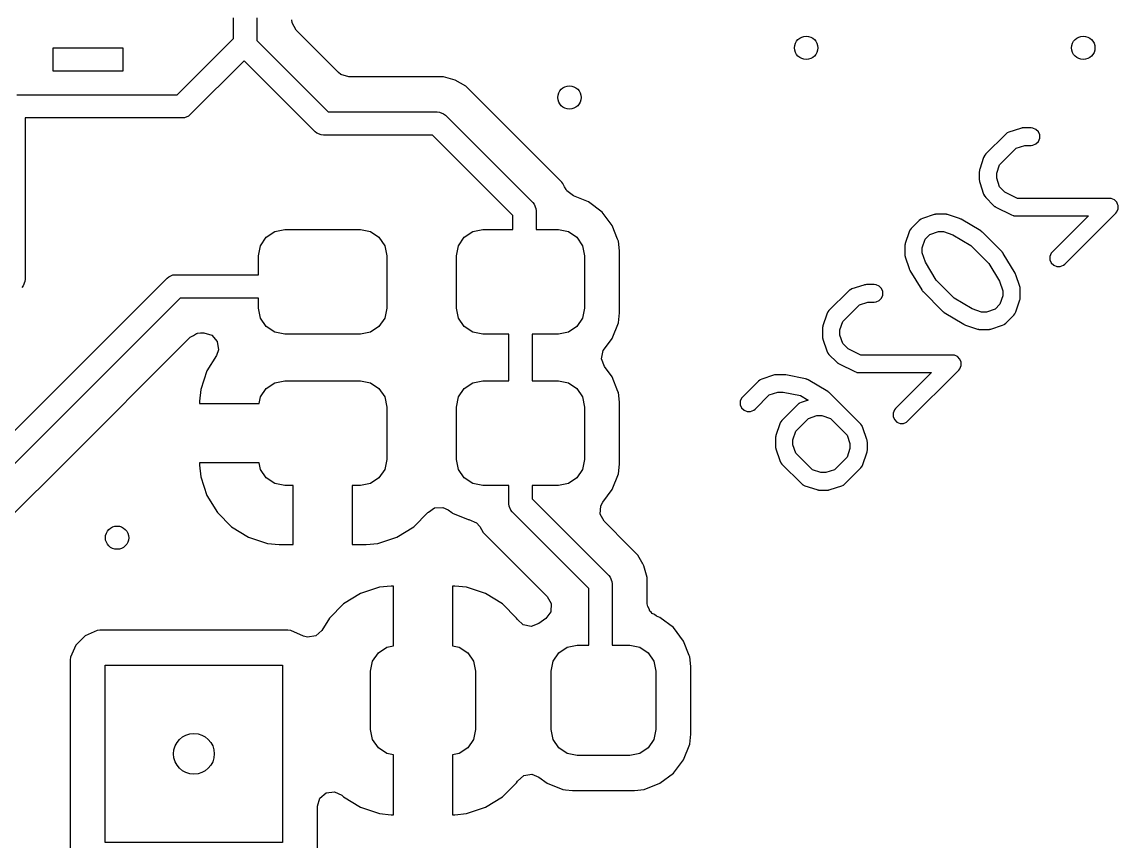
# Model space of a CAD drawing. Extents: x 0.22 to 1.78, y 0.22 to 1.38.
# Drawn here: x 1.1548 to 1.5255, y 0.368 to 0.6466 of the extents above; entities that cross this region are included whole.
import ezdxf

# ---------------------------------------------------------------- set-up
doc = ezdxf.new("R2010")
doc.units = 0
doc.header["$MEASUREMENT"] = 0
doc.layers.add('BLACK', color=7, linetype='CONTINUOUS')

msp = doc.modelspace()

# ---------------------------------------------------------------- linework, layer by layer
at = {"layer": 'BLACK', "linetype": 'CONTINUOUS'}
for p, q in [((1.22638, 0.64095), (1.22638, 0.648)), ((1.23425, 0.648), (1.23425, 0.64032)), ((1.2462, 0.64622), (1.24608, 0.64727)), ((1.24754, 0.64376), (1.2462, 0.64622)), ((1.26187, 0.62943), (1.24754, 0.64376)), ((1.16535, 0.62992), (1.16535, 0.6378)), ((1.16535, 0.6378), (1.18898, 0.6378)), ((1.18898, 0.6378), (1.18898, 0.62992)), ((1.20737, 0.62194), (1.22638, 0.64095)), ((1.23425, 0.64032), (1.25843, 0.61614)), ((1.23, 0.63343), (1.21178, 0.61522)), ((1.25401, 0.60942), (1.23, 0.63343)), ((1.18898, 0.62992), (1.16535, 0.62992)), ((1.2627, 0.62876), (1.26187, 0.62943)), ((1.26538, 0.62797), (1.2627, 0.62876)), ((1.29735, 0.62797), (1.26538, 0.62797)), ((1.30136, 0.6269), (1.29735, 0.62797)), ((1.29735, 0.62797), (1.29735, 0.62797)), ((1.30496, 0.62482), (1.30136, 0.6269)), ((1.30136, 0.6269), (1.30136, 0.6269)), ((1.30136, 0.6269), (1.30136, 0.6269)), ((1.33742, 0.59236), (1.30496, 0.62482)), ((1.30496, 0.62482), (1.30496, 0.62482)), ((1.1531, 0.62194), (1.20737, 0.62194)), ((1.25843, 0.61614), (1.29528, 0.61614)), ((1.29528, 0.61614), (1.29604, 0.61607)), ((1.29604, 0.61607), (1.29746, 0.61548)), ((1.29746, 0.61548), (1.29806, 0.61499)), ((1.209, 0.61406), (1.15594, 0.61406)), ((1.15594, 0.61406), (1.15594, 0.55948)), ((1.20977, 0.61414), (1.209, 0.61406)), ((1.21119, 0.61473), (1.20977, 0.61414)), ((1.21178, 0.61522), (1.21119, 0.61473)), ((1.29806, 0.61499), (1.32759, 0.58546)), ((1.25461, 0.60893), (1.25401, 0.60942)), ((1.25603, 0.60834), (1.25461, 0.60893)), ((1.2568, 0.60827), (1.25603, 0.60834)), ((1.29364, 0.60827), (1.2568, 0.60827)), ((1.32087, 0.58105), (1.29364, 0.60827)), ((1.48742, 0.60852), (1.48079, 0.6019)), ((1.48787, 0.60889), (1.48742, 0.60852)), ((1.48797, 0.60893), (1.48787, 0.60889)), ((1.48805, 0.609), (1.48797, 0.60893)), ((1.48858, 0.60924), (1.48805, 0.609)), ((1.49255, 0.61056), (1.48858, 0.60924)), ((1.49284, 0.61063), (1.49255, 0.61056)), ((1.49291, 0.61066), (1.49284, 0.61063)), ((1.49302, 0.61067), (1.49291, 0.61066)), ((1.49312, 0.61069), (1.49302, 0.61067)), ((1.4932, 0.61069), (1.49312, 0.61069)), ((1.49349, 0.61071), (1.4932, 0.61069)), ((1.49614, 0.61071), (1.49349, 0.61071)), ((1.49671, 0.61066), (1.49614, 0.61071)), ((1.49778, 0.61022), (1.49671, 0.61066)), ((1.49859, 0.6094), (1.49778, 0.61022)), ((1.49903, 0.60834), (1.49859, 0.6094)), ((1.49903, 0.60719), (1.49903, 0.60834)), ((1.49111, 0.60386), (1.49397, 0.60481)), ((1.49397, 0.60481), (1.49614, 0.60481)), ((1.49614, 0.60481), (1.49671, 0.60487)), ((1.49671, 0.60487), (1.49778, 0.60531)), ((1.49778, 0.60531), (1.49859, 0.60612)), ((1.49859, 0.60612), (1.49903, 0.60719)), ((1.48008, 0.60074), (1.47876, 0.59676)), ((1.48032, 0.60127), (1.48008, 0.60074)), ((1.48039, 0.60135), (1.48032, 0.60127)), ((1.48043, 0.60145), (1.48039, 0.60135)), ((1.48079, 0.6019), (1.48043, 0.60145)), ((1.48546, 0.59821), (1.49111, 0.60386)), ((1.48451, 0.59535), (1.48546, 0.59821)), ((1.47863, 0.59612), (1.4786, 0.59583)), ((1.4786, 0.59583), (1.4786, 0.59318)), ((1.4786, 0.59318), (1.47863, 0.59289)), ((1.47865, 0.5963), (1.47863, 0.5962)), ((1.47863, 0.5962), (1.47863, 0.59612)), ((1.47866, 0.59641), (1.47865, 0.5963)), ((1.47869, 0.59648), (1.47866, 0.59641)), ((1.47876, 0.59676), (1.47869, 0.59648)), ((1.48451, 0.59366), (1.48451, 0.59535)), ((1.48546, 0.5908), (1.48451, 0.59366)), ((1.33772, 0.59184), (1.33742, 0.59236)), ((1.33742, 0.59236), (1.33742, 0.59236)), ((1.33835, 0.59074), (1.33772, 0.59184)), ((1.33889, 0.58981), (1.33835, 0.59074)), ((1.33916, 0.58939), (1.33889, 0.58981)), ((1.47863, 0.59289), (1.47863, 0.59281)), ((1.47863, 0.59281), (1.47865, 0.59271)), ((1.47865, 0.59271), (1.47866, 0.5926)), ((1.47866, 0.5926), (1.47869, 0.59253)), ((1.47869, 0.59253), (1.47876, 0.59225)), ((1.47876, 0.59225), (1.48008, 0.58827)), ((1.48728, 0.58898), (1.48546, 0.5908)), ((1.34137, 0.58767), (1.33916, 0.58939)), ((1.3465, 0.58565), (1.34137, 0.58767)), ((1.48008, 0.58827), (1.48032, 0.58774)), ((1.48032, 0.58774), (1.48039, 0.58766)), ((1.48039, 0.58766), (1.48043, 0.58756)), ((1.48043, 0.58756), (1.48079, 0.58711)), ((1.48079, 0.58711), (1.48345, 0.58446)), ((1.49153, 0.58685), (1.48728, 0.58898)), ((1.52265, 0.58685), (1.49153, 0.58685)), ((1.52323, 0.5868), (1.52265, 0.58685)), ((1.52429, 0.58635), (1.52323, 0.5868)), ((1.52511, 0.58554), (1.52429, 0.58635)), ((1.32759, 0.58546), (1.32808, 0.58486)), ((1.32808, 0.58486), (1.32866, 0.58345)), ((1.32866, 0.58345), (1.32874, 0.58268)), ((1.32874, 0.58268), (1.32874, 0.57631)), ((1.35103, 0.58222), (1.3465, 0.58565)), ((1.3465, 0.58565), (1.3465, 0.58565)), ((1.35446, 0.57768), (1.35103, 0.58222)), ((1.48345, 0.58446), (1.48367, 0.58428)), ((1.48367, 0.58428), (1.48372, 0.58422)), ((1.48372, 0.58422), (1.48381, 0.58416)), ((1.48381, 0.58416), (1.48389, 0.5841)), ((1.48389, 0.5841), (1.48396, 0.58407)), ((1.48396, 0.58407), (1.48421, 0.58391)), ((1.48421, 0.58391), (1.48952, 0.58126)), ((1.52474, 0.58181), (1.52511, 0.58226)), ((1.52537, 0.58491), (1.52511, 0.58554)), ((1.52511, 0.58226), (1.52555, 0.58332)), ((1.52555, 0.58448), (1.52537, 0.58491)), ((1.52555, 0.58332), (1.52555, 0.58448)), ((1.32087, 0.57631), (1.32087, 0.58105)), ((1.45826, 0.57936), (1.45561, 0.57671)), ((1.45871, 0.57973), (1.45826, 0.57936)), ((1.4588, 0.57977), (1.45871, 0.57973)), ((1.45888, 0.57984), (1.4588, 0.57977)), ((1.45941, 0.58007), (1.45888, 0.57984)), ((1.46339, 0.5814), (1.45941, 0.58007)), ((1.46367, 0.58146), (1.46339, 0.5814)), ((1.46375, 0.58149), (1.46367, 0.58146)), ((1.46385, 0.5815), (1.46375, 0.58149)), ((1.46395, 0.58153), (1.46385, 0.5815)), ((1.46403, 0.58152), (1.46395, 0.58153)), ((1.46432, 0.58155), (1.46403, 0.58152)), ((1.46697, 0.58155), (1.46432, 0.58155)), ((1.46727, 0.58152), (1.46697, 0.58155)), ((1.46734, 0.58153), (1.46727, 0.58152)), ((1.46745, 0.5815), (1.46734, 0.58153)), ((1.46755, 0.58149), (1.46745, 0.5815)), ((1.46762, 0.58146), (1.46755, 0.58149)), ((1.46791, 0.5814), (1.46762, 0.58146)), ((1.47188, 0.58007), (1.46791, 0.5814)), ((1.47193, 0.58005), (1.47188, 0.58007)), ((1.47195, 0.58005), (1.47193, 0.58005)), ((1.47218, 0.57994), (1.47195, 0.58005)), ((1.47241, 0.57984), (1.47218, 0.57994)), ((1.47243, 0.57982), (1.47241, 0.57984)), ((1.47247, 0.5798), (1.47243, 0.57982)), ((1.4791, 0.57583), (1.47247, 0.5798)), ((1.48952, 0.58126), (1.49006, 0.58105)), ((1.49006, 0.58105), (1.49016, 0.58104)), ((1.49016, 0.58104), (1.49026, 0.581)), ((1.49026, 0.581), (1.49084, 0.58095)), ((1.49084, 0.58095), (1.51552, 0.58095)), ((1.51552, 0.58095), (1.50333, 0.56875)), ((1.50751, 0.56458), (1.52474, 0.58181)), ((1.23748, 0.57371), (1.24035, 0.57563)), ((1.24035, 0.57563), (1.24374, 0.57631)), ((1.24374, 0.57631), (1.26933, 0.57631)), ((1.26933, 0.57631), (1.27272, 0.57563)), ((1.27272, 0.57563), (1.27559, 0.57371)), ((1.30441, 0.57371), (1.30728, 0.57563)), ((1.30728, 0.57563), (1.31067, 0.57631)), ((1.31067, 0.57631), (1.32087, 0.57631)), ((1.32874, 0.57631), (1.33626, 0.57631)), ((1.33626, 0.57631), (1.33965, 0.57563)), ((1.33965, 0.57563), (1.34252, 0.57371)), ((1.3563, 0.57304), (1.35446, 0.57768)), ((1.35446, 0.57768), (1.35446, 0.57768)), ((1.45489, 0.57555), (1.45357, 0.57158)), ((1.45513, 0.57608), (1.45489, 0.57555)), ((1.4552, 0.57616), (1.45513, 0.57608)), ((1.45524, 0.57626), (1.4552, 0.57616)), ((1.45561, 0.57671), (1.45524, 0.57626)), ((1.46028, 0.57303), (1.46194, 0.57469)), ((1.46194, 0.57469), (1.4648, 0.57564)), ((1.4648, 0.57564), (1.46649, 0.57564)), ((1.46649, 0.57564), (1.46971, 0.57457)), ((1.47918, 0.57577), (1.4791, 0.57583)), ((1.47922, 0.57575), (1.47918, 0.57577)), ((1.47939, 0.57561), (1.47922, 0.57575)), ((1.47956, 0.57548), (1.47939, 0.57561)), ((1.47959, 0.57545), (1.47956, 0.57548)), ((1.47967, 0.57538), (1.47959, 0.57545)), ((1.4863, 0.56875), (1.47967, 0.57538)), ((1.23556, 0.57084), (1.23748, 0.57371)), ((1.27559, 0.57371), (1.27751, 0.57084)), ((1.30249, 0.57084), (1.30441, 0.57371)), ((1.34252, 0.57371), (1.34444, 0.57084)), ((1.35655, 0.57239), (1.3563, 0.57304)), ((1.35695, 0.56907), (1.35655, 0.57239)), ((1.45344, 0.57093), (1.45342, 0.57064)), ((1.45346, 0.57111), (1.45344, 0.57101)), ((1.45344, 0.57101), (1.45344, 0.57093)), ((1.45347, 0.57122), (1.45346, 0.57111)), ((1.4535, 0.57129), (1.45347, 0.57122)), ((1.45357, 0.57158), (1.4535, 0.57129)), ((1.45932, 0.57016), (1.46028, 0.57303)), ((1.46971, 0.57457), (1.47575, 0.57095)), ((1.47575, 0.57095), (1.48186, 0.56484)), ((1.23488, 0.56745), (1.23556, 0.57084)), ((1.23488, 0.56102), (1.23488, 0.56745)), ((1.27751, 0.57084), (1.27819, 0.56745)), ((1.27819, 0.56745), (1.27819, 0.54973)), ((1.30181, 0.56745), (1.30249, 0.57084)), ((1.30181, 0.54973), (1.30181, 0.56745)), ((1.34444, 0.57084), (1.34512, 0.56745)), ((1.34512, 0.56745), (1.34512, 0.54973)), ((1.35695, 0.54811), (1.35695, 0.56907)), ((1.45342, 0.57064), (1.45342, 0.56799)), ((1.45342, 0.56799), (1.45344, 0.5677)), ((1.45344, 0.5677), (1.45344, 0.56762)), ((1.45344, 0.56762), (1.45346, 0.56752)), ((1.45346, 0.56752), (1.45347, 0.56742)), ((1.45347, 0.56742), (1.4535, 0.56734)), ((1.4535, 0.56734), (1.45357, 0.56706)), ((1.45932, 0.56847), (1.45932, 0.57016)), ((1.46039, 0.56526), (1.45932, 0.56847)), ((1.48636, 0.56868), (1.4863, 0.56875)), ((1.48639, 0.56865), (1.48636, 0.56868)), ((1.48652, 0.56848), (1.48639, 0.56865)), ((1.48666, 0.56831), (1.48652, 0.56848)), ((1.48668, 0.56827), (1.48666, 0.56831)), ((1.48674, 0.56819), (1.48668, 0.56827)), ((1.49072, 0.56156), (1.48674, 0.56819)), ((1.50296, 0.56831), (1.50252, 0.56724)), ((1.50252, 0.56724), (1.50252, 0.56609)), ((1.50333, 0.56875), (1.50296, 0.56831)), ((1.45357, 0.56706), (1.45489, 0.56308)), ((1.46402, 0.55922), (1.46039, 0.56526)), ((1.48186, 0.56484), (1.48549, 0.5588)), ((1.50252, 0.56609), (1.50296, 0.56503)), ((1.50296, 0.56503), (1.50378, 0.56421)), ((1.50378, 0.56421), (1.50484, 0.56377)), ((1.50484, 0.56377), (1.50599, 0.56377)), ((1.50599, 0.56377), (1.50706, 0.56421)), ((1.50706, 0.56421), (1.50751, 0.56458)), ((1.1401, 0.49606), (1.20391, 0.55987)), ((1.20391, 0.55987), (1.20451, 0.56036)), ((1.20451, 0.56036), (1.20592, 0.56095)), ((1.20592, 0.56095), (1.20669, 0.56102)), ((1.20669, 0.56102), (1.23488, 0.56102)), ((1.45489, 0.56308), (1.45491, 0.56304)), ((1.45491, 0.56304), (1.45491, 0.56302)), ((1.45491, 0.56302), (1.45502, 0.56279)), ((1.45502, 0.56279), (1.45513, 0.56255)), ((1.45513, 0.56255), (1.45514, 0.56254)), ((1.45514, 0.56254), (1.45516, 0.5625)), ((1.45516, 0.5625), (1.45914, 0.55587)), ((1.49074, 0.56152), (1.49072, 0.56156)), ((1.49075, 0.5615), (1.49074, 0.56152)), ((1.49085, 0.56127), (1.49075, 0.5615)), ((1.49096, 0.56103), (1.49085, 0.56127)), ((1.49097, 0.56101), (1.49096, 0.56103)), ((1.49099, 0.56097), (1.49097, 0.56101)), ((1.49231, 0.55699), (1.49099, 0.56097)), ((1.15527, 0.55729), (1.15478, 0.5567)), ((1.15586, 0.55871), (1.15527, 0.55729)), ((1.15594, 0.55948), (1.15586, 0.55871)), ((1.43555, 0.55621), (1.43502, 0.55597)), ((1.43953, 0.55754), (1.43555, 0.55621)), ((1.43981, 0.5576), (1.43953, 0.55754)), ((1.43988, 0.55763), (1.43981, 0.5576)), ((1.43999, 0.55764), (1.43988, 0.55763)), ((1.44009, 0.55766), (1.43999, 0.55764)), ((1.44017, 0.55766), (1.44009, 0.55766)), ((1.44046, 0.55769), (1.44017, 0.55766)), ((1.44311, 0.55769), (1.44046, 0.55769)), ((1.44369, 0.55763), (1.44311, 0.55769)), ((1.44475, 0.55719), (1.44369, 0.55763)), ((1.44557, 0.55638), (1.44475, 0.55719)), ((1.44601, 0.55531), (1.44557, 0.55638)), ((1.47013, 0.5531), (1.46402, 0.55922)), ((1.48549, 0.5588), (1.48656, 0.55558)), ((1.49238, 0.55671), (1.49231, 0.55699)), ((1.49241, 0.55664), (1.49238, 0.55671)), ((1.49242, 0.55653), (1.49241, 0.55664)), ((1.49244, 0.55643), (1.49242, 0.55653)), ((1.49243, 0.55635), (1.49244, 0.55643)), ((1.49246, 0.55606), (1.49243, 0.55635)), ((1.20832, 0.55315), (1.14452, 0.48934)), ((1.23488, 0.55315), (1.20832, 0.55315)), ((1.23488, 0.54973), (1.23488, 0.55315)), ((1.4344, 0.5555), (1.42777, 0.54887)), ((1.43484, 0.55586), (1.4344, 0.5555)), ((1.43494, 0.55591), (1.43484, 0.55586)), ((1.43502, 0.55597), (1.43494, 0.55591)), ((1.44475, 0.55228), (1.44557, 0.55309)), ((1.44557, 0.55309), (1.44601, 0.55416)), ((1.44601, 0.55416), (1.44601, 0.55531)), ((1.45914, 0.55587), (1.4592, 0.55579)), ((1.4592, 0.55579), (1.45922, 0.55575)), ((1.45922, 0.55575), (1.45935, 0.55558)), ((1.45935, 0.55558), (1.45948, 0.5554)), ((1.45948, 0.5554), (1.45952, 0.55538)), ((1.45952, 0.55538), (1.45958, 0.5553)), ((1.45958, 0.5553), (1.46621, 0.54867)), ((1.47617, 0.54948), (1.47013, 0.5531)), ((1.48656, 0.55389), (1.4856, 0.55103)), ((1.48656, 0.55558), (1.48656, 0.55389)), ((1.49099, 0.5485), (1.49231, 0.55248)), ((1.49231, 0.55248), (1.49238, 0.55276)), ((1.49238, 0.55276), (1.49241, 0.55283)), ((1.49241, 0.55283), (1.49242, 0.55294)), ((1.49242, 0.55294), (1.49244, 0.55304)), ((1.49243, 0.55312), (1.49246, 0.55341)), ((1.49244, 0.55304), (1.49243, 0.55312)), ((1.49246, 0.55341), (1.49246, 0.55606)), ((1.23556, 0.54634), (1.23488, 0.54973)), ((1.27819, 0.54973), (1.27751, 0.54634)), ((1.30249, 0.54634), (1.30181, 0.54973)), ((1.34512, 0.54973), (1.34444, 0.54634)), ((1.42777, 0.54887), (1.4274, 0.54842)), ((1.43244, 0.54519), (1.43808, 0.55083)), ((1.43808, 0.55083), (1.44094, 0.55178)), ((1.44094, 0.55178), (1.44311, 0.55178)), ((1.44311, 0.55178), (1.44369, 0.55184)), ((1.44369, 0.55184), (1.44475, 0.55228)), ((1.46621, 0.54867), (1.46629, 0.54861)), ((1.47938, 0.54841), (1.47617, 0.54948)), ((1.48394, 0.54936), (1.48108, 0.54841)), ((1.4856, 0.55103), (1.48394, 0.54936)), ((1.23748, 0.54347), (1.23556, 0.54634)), ((1.27751, 0.54634), (1.27559, 0.54347)), ((1.30441, 0.54347), (1.30249, 0.54634)), ((1.34444, 0.54634), (1.34252, 0.54347)), ((1.35655, 0.54479), (1.35695, 0.54811)), ((1.42705, 0.54772), (1.42573, 0.54374)), ((1.42729, 0.54824), (1.42705, 0.54772)), ((1.42736, 0.54832), (1.42729, 0.54824)), ((1.4274, 0.54842), (1.42736, 0.54832)), ((1.43148, 0.54233), (1.43244, 0.54519)), ((1.46629, 0.54861), (1.46632, 0.54857)), ((1.46632, 0.54857), (1.46649, 0.54844)), ((1.46649, 0.54844), (1.46666, 0.5483)), ((1.46666, 0.5483), (1.4667, 0.54829)), ((1.4667, 0.54829), (1.46678, 0.54823)), ((1.46678, 0.54823), (1.47341, 0.54425)), ((1.48108, 0.54841), (1.47938, 0.54841)), ((1.48762, 0.54469), (1.49027, 0.54734)), ((1.49027, 0.54734), (1.49064, 0.54779)), ((1.49064, 0.54779), (1.49068, 0.54789)), ((1.49068, 0.54789), (1.49075, 0.54797)), ((1.49075, 0.54797), (1.49099, 0.5485)), ((1.21422, 0.54121), (1.21528, 0.54132)), ((1.21528, 0.54132), (1.2164, 0.54132)), ((1.2164, 0.54132), (1.21908, 0.54053)), ((1.24035, 0.54155), (1.23748, 0.54347)), ((1.24374, 0.54087), (1.24035, 0.54155)), ((1.27272, 0.54155), (1.26933, 0.54087)), ((1.27559, 0.54347), (1.27272, 0.54155)), ((1.30728, 0.54155), (1.30441, 0.54347)), ((1.31067, 0.54087), (1.30728, 0.54155)), ((1.33965, 0.54155), (1.33626, 0.54087)), ((1.34252, 0.54347), (1.33965, 0.54155)), ((1.35446, 0.5395), (1.35655, 0.54479)), ((1.42561, 0.5431), (1.42558, 0.5428)), ((1.42558, 0.5428), (1.42558, 0.54015)), ((1.42562, 0.54328), (1.4256, 0.54317)), ((1.4256, 0.54317), (1.42561, 0.5431)), ((1.42563, 0.54338), (1.42562, 0.54328)), ((1.42566, 0.54345), (1.42563, 0.54338)), ((1.42573, 0.54374), (1.42566, 0.54345)), ((1.43148, 0.54063), (1.43148, 0.54233)), ((1.47341, 0.54425), (1.47345, 0.54423)), ((1.47345, 0.54423), (1.47347, 0.54422)), ((1.47347, 0.54422), (1.4737, 0.54411)), ((1.4737, 0.54411), (1.47393, 0.544)), ((1.47393, 0.544), (1.47395, 0.544)), ((1.47395, 0.544), (1.47399, 0.54398)), ((1.47399, 0.54398), (1.47797, 0.54265)), ((1.47797, 0.54265), (1.47826, 0.54259)), ((1.47826, 0.54259), (1.47833, 0.54256)), ((1.47833, 0.54256), (1.47843, 0.54255)), ((1.47843, 0.54255), (1.47854, 0.54253)), ((1.47854, 0.54253), (1.47861, 0.54253)), ((1.47861, 0.54253), (1.4789, 0.5425)), ((1.4789, 0.5425), (1.48156, 0.5425)), ((1.48156, 0.5425), (1.48185, 0.54253)), ((1.48185, 0.54253), (1.48193, 0.54253)), ((1.48193, 0.54253), (1.48203, 0.54255)), ((1.48203, 0.54255), (1.48213, 0.54256)), ((1.48213, 0.54256), (1.4822, 0.54259)), ((1.4822, 0.54259), (1.48249, 0.54265)), ((1.48249, 0.54265), (1.48647, 0.54398)), ((1.48647, 0.54398), (1.487, 0.54422)), ((1.487, 0.54422), (1.48708, 0.54429)), ((1.48708, 0.54429), (1.48717, 0.54433)), ((1.48717, 0.54433), (1.48762, 0.54469)), ((1.16853, 0.49663), (1.21177, 0.53987)), ((1.21177, 0.53987), (1.21285, 0.54045)), ((1.21285, 0.54045), (1.21388, 0.54112)), ((1.21388, 0.54112), (1.21413, 0.54115)), ((1.21413, 0.54115), (1.21422, 0.54121)), ((1.21908, 0.54053), (1.22091, 0.53842)), ((1.22091, 0.53842), (1.22131, 0.53565)), ((1.26933, 0.54087), (1.24374, 0.54087)), ((1.31953, 0.54087), (1.31067, 0.54087)), ((1.31953, 0.52513), (1.31953, 0.54087)), ((1.33626, 0.54087), (1.3274, 0.54087)), ((1.3274, 0.54087), (1.3274, 0.52513)), ((1.35181, 0.536), (1.35446, 0.5395)), ((1.42558, 0.54015), (1.42561, 0.53986)), ((1.42561, 0.53986), (1.4256, 0.53978)), ((1.4256, 0.53978), (1.42562, 0.53968)), ((1.42562, 0.53968), (1.42563, 0.53958)), ((1.42563, 0.53958), (1.42566, 0.5395)), ((1.42566, 0.5395), (1.42573, 0.53922)), ((1.42573, 0.53922), (1.42705, 0.53524)), ((1.43244, 0.53777), (1.43148, 0.54063)), ((1.43426, 0.53595), (1.43244, 0.53777)), ((1.22131, 0.53565), (1.22062, 0.53375)), ((1.35082, 0.53262), (1.35139, 0.53535)), ((1.35139, 0.53535), (1.35181, 0.536)), ((1.42705, 0.53524), (1.42729, 0.53471)), ((1.42729, 0.53471), (1.42736, 0.53463)), ((1.42736, 0.53463), (1.4274, 0.53454)), ((1.4274, 0.53454), (1.42777, 0.53409)), ((1.42777, 0.53409), (1.43042, 0.53144)), ((1.43851, 0.53383), (1.43426, 0.53595)), ((1.22062, 0.53375), (1.21741, 0.52855)), ((1.35181, 0.53), (1.35082, 0.53262)), ((1.43042, 0.53144), (1.43065, 0.53125)), ((1.43065, 0.53125), (1.4307, 0.53119)), ((1.4307, 0.53119), (1.43079, 0.53114)), ((1.43079, 0.53114), (1.43087, 0.53107)), ((1.43087, 0.53107), (1.43094, 0.53104)), ((1.43094, 0.53104), (1.43119, 0.53088)), ((1.43119, 0.53088), (1.43649, 0.52823)), ((1.46963, 0.53383), (1.43851, 0.53383)), ((1.4702, 0.53377), (1.46963, 0.53383)), ((1.47127, 0.53333), (1.4702, 0.53377)), ((1.47208, 0.53251), (1.47127, 0.53333)), ((1.47252, 0.53145), (1.47208, 0.53251)), ((1.47208, 0.52923), (1.47252, 0.5303)), ((1.47252, 0.5303), (1.47252, 0.53145)), ((1.21741, 0.52855), (1.21529, 0.52214)), ((1.35446, 0.5265), (1.35181, 0.53)), ((1.35642, 0.52153), (1.35446, 0.5265)), ((1.40904, 0.52705), (1.40506, 0.52572)), ((1.40932, 0.52711), (1.40904, 0.52705)), ((1.40939, 0.52714), (1.40932, 0.52711)), ((1.4095, 0.52715), (1.40939, 0.52714)), ((1.4096, 0.52717), (1.4095, 0.52715)), ((1.40968, 0.52717), (1.4096, 0.52717)), ((1.40997, 0.5272), (1.40968, 0.52717)), ((1.41262, 0.5272), (1.40997, 0.5272)), ((1.41263, 0.5272), (1.41262, 0.5272)), ((1.41262, 0.5272), (1.41262, 0.5272)), ((1.41292, 0.52717), (1.41263, 0.5272)), ((1.4132, 0.52714), (1.41292, 0.52717)), ((1.41983, 0.52581), (1.4132, 0.52714)), ((1.4132, 0.52714), (1.4132, 0.52714)), ((1.4132, 0.52714), (1.4132, 0.52714)), ((1.43649, 0.52823), (1.43703, 0.52803)), ((1.43703, 0.52803), (1.43714, 0.52802)), ((1.43714, 0.52802), (1.43723, 0.52798)), ((1.43723, 0.52798), (1.43781, 0.52792)), ((1.43781, 0.52792), (1.4625, 0.52792)), ((1.4625, 0.52792), (1.4503, 0.51573)), ((1.45448, 0.51155), (1.47171, 0.52879)), ((1.47171, 0.52879), (1.47208, 0.52923)), ((1.23748, 0.52253), (1.24035, 0.52445)), ((1.24035, 0.52445), (1.24374, 0.52513)), ((1.24374, 0.52513), (1.26933, 0.52513)), ((1.26933, 0.52513), (1.27272, 0.52445)), ((1.27272, 0.52445), (1.27559, 0.52253)), ((1.30441, 0.52253), (1.30728, 0.52445)), ((1.30728, 0.52445), (1.31067, 0.52513)), ((1.31067, 0.52513), (1.31953, 0.52513)), ((1.3274, 0.52513), (1.33626, 0.52513)), ((1.33626, 0.52513), (1.33965, 0.52445)), ((1.33965, 0.52445), (1.34252, 0.52253)), ((1.40391, 0.52501), (1.3986, 0.5197)), ((1.40435, 0.52537), (1.40391, 0.52501)), ((1.40445, 0.52542), (1.40435, 0.52537)), ((1.40453, 0.52548), (1.40445, 0.52542)), ((1.40506, 0.52572), (1.40453, 0.52548)), ((1.42017, 0.52571), (1.41983, 0.52581)), ((1.42025, 0.5257), (1.42017, 0.52571)), ((1.42031, 0.52567), (1.42025, 0.5257)), ((1.42038, 0.52565), (1.42031, 0.52567)), ((1.42044, 0.52561), (1.42038, 0.52565)), ((1.42077, 0.52545), (1.42044, 0.52561)), ((1.4274, 0.52147), (1.42077, 0.52545)), ((1.21529, 0.52214), (1.21488, 0.51819)), ((1.21529, 0.52214), (1.21529, 0.52214)), ((1.23511, 0.51741), (1.23556, 0.51966)), ((1.23556, 0.51966), (1.23748, 0.52253)), ((1.27559, 0.52253), (1.27751, 0.51966)), ((1.27751, 0.51966), (1.27819, 0.51627)), ((1.30181, 0.51627), (1.30249, 0.51966)), ((1.30249, 0.51966), (1.30441, 0.52253)), ((1.34252, 0.52253), (1.34444, 0.51966)), ((1.34444, 0.51966), (1.34512, 0.51627)), ((1.35655, 0.52121), (1.35642, 0.52153)), ((1.35695, 0.51789), (1.35655, 0.52121)), ((1.39824, 0.51926), (1.39779, 0.51819)), ((1.3986, 0.5197), (1.39824, 0.51926)), ((1.40278, 0.51553), (1.40759, 0.52034)), ((1.40759, 0.52034), (1.41045, 0.52129)), ((1.41045, 0.52129), (1.41233, 0.52129)), ((1.41233, 0.52129), (1.41817, 0.52012)), ((1.41817, 0.52012), (1.42075, 0.51858)), ((1.42748, 0.52141), (1.4274, 0.52147)), ((1.42752, 0.5214), (1.42748, 0.52141)), ((1.42769, 0.52126), (1.42752, 0.5214)), ((1.42786, 0.52113), (1.42769, 0.52126)), ((1.42789, 0.52109), (1.42786, 0.52113)), ((1.42797, 0.52103), (1.42789, 0.52109)), ((1.43857, 0.51043), (1.42797, 0.52103)), ((1.21488, 0.51819), (1.21488, 0.51741)), ((1.21488, 0.51741), (1.23511, 0.51741)), ((1.27819, 0.51627), (1.27819, 0.49855)), ((1.30181, 0.49855), (1.30181, 0.51627)), ((1.34512, 0.51627), (1.34512, 0.49855)), ((1.35695, 0.51497), (1.35695, 0.51789)), ((1.39779, 0.51819), (1.39779, 0.51704)), ((1.39779, 0.51704), (1.39824, 0.51598)), ((1.39824, 0.51598), (1.39905, 0.51516)), ((1.40233, 0.51516), (1.40278, 0.51553)), ((1.41716, 0.51705), (1.41186, 0.51175)), ((1.41761, 0.51742), (1.41716, 0.51705)), ((1.41771, 0.51746), (1.41761, 0.51742)), ((1.41779, 0.51753), (1.41771, 0.51746)), ((1.41832, 0.51777), (1.41779, 0.51753)), ((1.42075, 0.51858), (1.41832, 0.51777)), ((1.4503, 0.51573), (1.44994, 0.51528)), ((1.35695, 0.49693), (1.35695, 0.51497)), ((1.39905, 0.51516), (1.40011, 0.51472)), ((1.40011, 0.51472), (1.40127, 0.51472)), ((1.40127, 0.51472), (1.40233, 0.51516)), ((1.41186, 0.51175), (1.41149, 0.5113)), ((1.41653, 0.50807), (1.42085, 0.51238)), ((1.42085, 0.51238), (1.42371, 0.51334)), ((1.42371, 0.51334), (1.4254, 0.51334)), ((1.4254, 0.51334), (1.42826, 0.51238)), ((1.42826, 0.51238), (1.4339, 0.50674)), ((1.44994, 0.51528), (1.4495, 0.51422)), ((1.4495, 0.51422), (1.4495, 0.51306)), ((1.4495, 0.51306), (1.44994, 0.512)), ((1.44994, 0.512), (1.45075, 0.51118)), ((1.41115, 0.5106), (1.40982, 0.50662)), ((1.41138, 0.51113), (1.41115, 0.5106)), ((1.41145, 0.51121), (1.41138, 0.51113)), ((1.41149, 0.5113), (1.41145, 0.51121)), ((1.41557, 0.50521), (1.41653, 0.50807)), ((1.43894, 0.50998), (1.43857, 0.51043)), ((1.43898, 0.50988), (1.43894, 0.50998)), ((1.43905, 0.5098), (1.43898, 0.50988)), ((1.43928, 0.50927), (1.43905, 0.5098)), ((1.44061, 0.50529), (1.43928, 0.50927)), ((1.45075, 0.51118), (1.45182, 0.51074)), ((1.45182, 0.51074), (1.45297, 0.51074)), ((1.45297, 0.51074), (1.45403, 0.51118)), ((1.45403, 0.51118), (1.45448, 0.51155)), ((1.4097, 0.50598), (1.40967, 0.50569)), ((1.40967, 0.50569), (1.40967, 0.50303)), ((1.40972, 0.50616), (1.40969, 0.50606)), ((1.40969, 0.50606), (1.4097, 0.50598)), ((1.40973, 0.50626), (1.40972, 0.50616)), ((1.40976, 0.50633), (1.40973, 0.50626)), ((1.40982, 0.50662), (1.40976, 0.50633)), ((1.41557, 0.50351), (1.41557, 0.50521)), ((1.4339, 0.50674), (1.43486, 0.50388)), ((1.44068, 0.50501), (1.44061, 0.50529)), ((1.44071, 0.50494), (1.44068, 0.50501)), ((1.44072, 0.50483), (1.44071, 0.50494)), ((1.44074, 0.50473), (1.44072, 0.50483)), ((1.44073, 0.50465), (1.44074, 0.50473)), ((1.44076, 0.50436), (1.44073, 0.50465)), ((1.44076, 0.50171), (1.44076, 0.50436)), ((1.40967, 0.50303), (1.4097, 0.50274)), ((1.4097, 0.50274), (1.40969, 0.50267)), ((1.40969, 0.50267), (1.40972, 0.50256)), ((1.40972, 0.50256), (1.40973, 0.50246)), ((1.40973, 0.50246), (1.40976, 0.50239)), ((1.40976, 0.50239), (1.40982, 0.5021)), ((1.40982, 0.5021), (1.41115, 0.49812)), ((1.41653, 0.50065), (1.41557, 0.50351)), ((1.42217, 0.49501), (1.41653, 0.50065)), ((1.43486, 0.50219), (1.4339, 0.49933)), ((1.43486, 0.50388), (1.43486, 0.50219)), ((1.43928, 0.4968), (1.44061, 0.50078)), ((1.44061, 0.50078), (1.44068, 0.50106)), ((1.44068, 0.50106), (1.44071, 0.50113)), ((1.44071, 0.50113), (1.44072, 0.50124)), ((1.44072, 0.50124), (1.44074, 0.50134)), ((1.44073, 0.50142), (1.44076, 0.50171)), ((1.44074, 0.50134), (1.44073, 0.50142)), ((1.23511, 0.49741), (1.21488, 0.49741)), ((1.21488, 0.49741), (1.21488, 0.49663)), ((1.23556, 0.49516), (1.23511, 0.49741)), ((1.27819, 0.49855), (1.27751, 0.49516)), ((1.30249, 0.49516), (1.30181, 0.49855)), ((1.34512, 0.49855), (1.34444, 0.49516)), ((1.35655, 0.49361), (1.35695, 0.49693)), ((1.41115, 0.49812), (1.41138, 0.4976)), ((1.41138, 0.4976), (1.41145, 0.49752)), ((1.41145, 0.49752), (1.41149, 0.49742)), ((1.41149, 0.49742), (1.41186, 0.49697)), ((1.41186, 0.49697), (1.41849, 0.49034)), ((1.4339, 0.49933), (1.42959, 0.49501)), ((1.43905, 0.49627), (1.43928, 0.4968)), ((1.15141, 0.47951), (1.16853, 0.49663)), ((1.21488, 0.49663), (1.21529, 0.49268)), ((1.23748, 0.49229), (1.23556, 0.49516)), ((1.27751, 0.49516), (1.27559, 0.49229)), ((1.30441, 0.49229), (1.30249, 0.49516)), ((1.34444, 0.49516), (1.34252, 0.49229)), ((1.35446, 0.48832), (1.35655, 0.49361)), ((1.42503, 0.49406), (1.42217, 0.49501)), ((1.42673, 0.49406), (1.42503, 0.49406)), ((1.42959, 0.49501), (1.42673, 0.49406)), ((1.43327, 0.49034), (1.43857, 0.49564)), ((1.43857, 0.49564), (1.43894, 0.49609)), ((1.43894, 0.49609), (1.43898, 0.49619)), ((1.43898, 0.49619), (1.43905, 0.49627)), ((1.21529, 0.49268), (1.21529, 0.49268)), ((1.21529, 0.49268), (1.21741, 0.48627)), ((1.24035, 0.49037), (1.23748, 0.49229)), ((1.24374, 0.48969), (1.24035, 0.49037)), ((1.24654, 0.48969), (1.24374, 0.48969)), ((1.24654, 0.46969), (1.24654, 0.48969)), ((1.26933, 0.48969), (1.26654, 0.48969)), ((1.26654, 0.48969), (1.26654, 0.46969)), ((1.27272, 0.49037), (1.26933, 0.48969)), ((1.27559, 0.49229), (1.27272, 0.49037)), ((1.30728, 0.49037), (1.30441, 0.49229)), ((1.31067, 0.48969), (1.30728, 0.49037)), ((1.31953, 0.48969), (1.31067, 0.48969)), ((1.31953, 0.48354), (1.31953, 0.48969)), ((1.33626, 0.48969), (1.3274, 0.48969)), ((1.3274, 0.48969), (1.3274, 0.48517)), ((1.33965, 0.49037), (1.33626, 0.48969)), ((1.34252, 0.49229), (1.33965, 0.49037)), ((1.41849, 0.49034), (1.41894, 0.48997)), ((1.41894, 0.48997), (1.41903, 0.48993)), ((1.41903, 0.48993), (1.41911, 0.48986)), ((1.41911, 0.48986), (1.41964, 0.48963)), ((1.41964, 0.48963), (1.42362, 0.4883)), ((1.42814, 0.4883), (1.43211, 0.48963)), ((1.43211, 0.48963), (1.43264, 0.48986)), ((1.43264, 0.48986), (1.43272, 0.48993)), ((1.43272, 0.48993), (1.43282, 0.48997)), ((1.43282, 0.48997), (1.43327, 0.49034)), ((1.21741, 0.48627), (1.22095, 0.48053)), ((1.35126, 0.4841), (1.35446, 0.48832)), ((1.42362, 0.4883), (1.4239, 0.48824)), ((1.4239, 0.48824), (1.42398, 0.48821)), ((1.42398, 0.48821), (1.42408, 0.4882)), ((1.42408, 0.4882), (1.42418, 0.48817)), ((1.42418, 0.48817), (1.42426, 0.48818)), ((1.42426, 0.48818), (1.42455, 0.48815)), ((1.42455, 0.48815), (1.4272, 0.48815)), ((1.4272, 0.48815), (1.4275, 0.48818)), ((1.4275, 0.48818), (1.42757, 0.48817)), ((1.42757, 0.48817), (1.42768, 0.4882)), ((1.42768, 0.4882), (1.42778, 0.48821)), ((1.42778, 0.48821), (1.42785, 0.48824)), ((1.42785, 0.48824), (1.42814, 0.4883)), ((1.29236, 0.4807), (1.29441, 0.48216)), ((1.29441, 0.48216), (1.29721, 0.48228)), ((1.29721, 0.48228), (1.29902, 0.48142)), ((1.3196, 0.48277), (1.31953, 0.48354)), ((1.32019, 0.48135), (1.3196, 0.48277)), ((1.3274, 0.48517), (1.3533, 0.45927)), ((1.35037, 0.48004), (1.35057, 0.48283)), ((1.35057, 0.48283), (1.35126, 0.4841)), ((1.22095, 0.48053), (1.22095, 0.48053)), ((1.22095, 0.48053), (1.22572, 0.47576)), ((1.28735, 0.47576), (1.29212, 0.48053)), ((1.29212, 0.48053), (1.29213, 0.48054)), ((1.29213, 0.48054), (1.29214, 0.48055)), ((1.29214, 0.48055), (1.29233, 0.48073)), ((1.29233, 0.48073), (1.29236, 0.4807)), ((1.29902, 0.48142), (1.30019, 0.48053)), ((1.30019, 0.48053), (1.30043, 0.48035)), ((1.30043, 0.48035), (1.30572, 0.47826)), ((1.30572, 0.47826), (1.30603, 0.47822)), ((1.32068, 0.48075), (1.32019, 0.48135)), ((1.34657, 0.45486), (1.32068, 0.48075)), ((1.35171, 0.47759), (1.35037, 0.48004)), ((1.22572, 0.47576), (1.22572, 0.47576)), ((1.22572, 0.47576), (1.23146, 0.47222)), ((1.28161, 0.47222), (1.28735, 0.47576)), ((1.28735, 0.47576), (1.28735, 0.47576)), ((1.30603, 0.47822), (1.3086, 0.47712)), ((1.3086, 0.47712), (1.30974, 0.47578)), ((1.30974, 0.47578), (1.31085, 0.47385)), ((1.36019, 0.46911), (1.35171, 0.47759)), ((1.23146, 0.47222), (1.23786, 0.4701)), ((1.27521, 0.4701), (1.28161, 0.47222)), ((1.31085, 0.47385), (1.31085, 0.47385)), ((1.31085, 0.47385), (1.31085, 0.47385)), ((1.31085, 0.47385), (1.32213, 0.46257)), ((1.23786, 0.4701), (1.23786, 0.4701)), ((1.23786, 0.4701), (1.24182, 0.46969)), ((1.24182, 0.46969), (1.24182, 0.46969)), ((1.24182, 0.46969), (1.24654, 0.46969)), ((1.26654, 0.46969), (1.27125, 0.46969)), ((1.27125, 0.46969), (1.27521, 0.4701)), ((1.27125, 0.46969), (1.27125, 0.46969)), ((1.27521, 0.4701), (1.27521, 0.4701)), ((1.36313, 0.46617), (1.36019, 0.46911)), ((1.36019, 0.46911), (1.36019, 0.46911)), ((1.36452, 0.46377), (1.36313, 0.46617)), ((1.36471, 0.46343), (1.36452, 0.46377)), ((1.3652, 0.46257), (1.36471, 0.46343)), ((1.36471, 0.46343), (1.36471, 0.46343)), ((1.32213, 0.46257), (1.33251, 0.45219)), ((1.3652, 0.46257), (1.3652, 0.46257)), ((1.36628, 0.45856), (1.3652, 0.46257)), ((1.3533, 0.45927), (1.35379, 0.45868)), ((1.35379, 0.45868), (1.35437, 0.45726)), ((1.35437, 0.45726), (1.35445, 0.45649)), ((1.35445, 0.45649), (1.35445, 0.4357)), ((1.36628, 0.45401), (1.36628, 0.45856)), ((1.36628, 0.45856), (1.36628, 0.45856)), ((1.26935, 0.45318), (1.26361, 0.44963)), ((1.27575, 0.4553), (1.26935, 0.45318)), ((1.27971, 0.4557), (1.27575, 0.4553)), ((1.27575, 0.4553), (1.27575, 0.4553)), ((1.28049, 0.4557), (1.27971, 0.4557)), ((1.28049, 0.43547), (1.28049, 0.4557)), ((1.30127, 0.4557), (1.30049, 0.4557)), ((1.30049, 0.4557), (1.30049, 0.43547)), ((1.30522, 0.4553), (1.30127, 0.4557)), ((1.31163, 0.45318), (1.30522, 0.4553)), ((1.30522, 0.4553), (1.30522, 0.4553)), ((1.31737, 0.44963), (1.31163, 0.45318)), ((1.34657, 0.4357), (1.34657, 0.45486)), ((1.36628, 0.45013), (1.36628, 0.45401)), ((1.36628, 0.45401), (1.36628, 0.45401)), ((1.26361, 0.44963), (1.25884, 0.44486)), ((1.26361, 0.44963), (1.26361, 0.44963)), ((1.32214, 0.44486), (1.31737, 0.44963)), ((1.31737, 0.44963), (1.31737, 0.44963)), ((1.33251, 0.45219), (1.33385, 0.44974)), ((1.33385, 0.44974), (1.33365, 0.44695)), ((1.36629, 0.44987), (1.36628, 0.45013)), ((1.36634, 0.44972), (1.36629, 0.44987)), ((1.36648, 0.44873), (1.36634, 0.44972)), ((1.36694, 0.44802), (1.36648, 0.44873)), ((1.25884, 0.44486), (1.25626, 0.44068)), ((1.25884, 0.44486), (1.25884, 0.44486)), ((1.32247, 0.44432), (1.32214, 0.44486)), ((1.32214, 0.44486), (1.32214, 0.44486)), ((1.33365, 0.44695), (1.332, 0.44473)), ((1.36721, 0.44723), (1.36694, 0.44802)), ((1.36768, 0.44687), (1.36721, 0.44723)), ((1.36799, 0.44638), (1.36768, 0.44687)), ((1.36876, 0.44603), (1.36799, 0.44638)), ((1.36942, 0.44551), (1.36876, 0.44603)), ((1.37061, 0.44505), (1.36942, 0.44551)), ((1.37514, 0.44161), (1.37061, 0.44505)), ((1.37061, 0.44505), (1.37061, 0.44505)), ((1.32434, 0.44256), (1.32247, 0.44432)), ((1.32708, 0.44198), (1.32434, 0.44256)), ((1.32969, 0.44298), (1.32708, 0.44198)), ((1.332, 0.44473), (1.32969, 0.44298)), ((1.37857, 0.43708), (1.37514, 0.44161)), ((1.17619, 0.43885), (1.17306, 0.43572)), ((1.18024, 0.44063), (1.17619, 0.43885)), ((1.18123, 0.44075), (1.18024, 0.44063)), ((1.18024, 0.44063), (1.18024, 0.44063)), ((1.24476, 0.44075), (1.18123, 0.44075)), ((1.18123, 0.44075), (1.18123, 0.44075)), ((1.24575, 0.44063), (1.24476, 0.44075)), ((1.25003, 0.43874), (1.24575, 0.44063)), ((1.24575, 0.44063), (1.24575, 0.44063)), ((1.25142, 0.43836), (1.25003, 0.43874)), ((1.25418, 0.43881), (1.25142, 0.43836)), ((1.25626, 0.44068), (1.25418, 0.43881)), ((1.17306, 0.43572), (1.17128, 0.43167)), ((1.17306, 0.43572), (1.17306, 0.43572)), ((1.27537, 0.43311), (1.27824, 0.43503)), ((1.27824, 0.43503), (1.28049, 0.43547)), ((1.30049, 0.43547), (1.30274, 0.43503)), ((1.30274, 0.43503), (1.30561, 0.43311)), ((1.33639, 0.43311), (1.33926, 0.43503)), ((1.33926, 0.43503), (1.34265, 0.4357)), ((1.34265, 0.4357), (1.34657, 0.4357)), ((1.35445, 0.4357), (1.36037, 0.4357)), ((1.36037, 0.4357), (1.36376, 0.43503)), ((1.36376, 0.43503), (1.36663, 0.43311)), ((1.38049, 0.43222), (1.37857, 0.43708)), ((1.37857, 0.43708), (1.37857, 0.43708)), ((1.17128, 0.43167), (1.17116, 0.43068)), ((1.17116, 0.43068), (1.17116, 0.36715)), ((1.27277, 0.42684), (1.27345, 0.43023)), ((1.27345, 0.43023), (1.27537, 0.43311)), ((1.30561, 0.43311), (1.30753, 0.43023)), ((1.30753, 0.43023), (1.3082, 0.42684)), ((1.3338, 0.42684), (1.33447, 0.43023)), ((1.33447, 0.43023), (1.33639, 0.43311)), ((1.36663, 0.43311), (1.36855, 0.43023)), ((1.36855, 0.43023), (1.36923, 0.42684)), ((1.38066, 0.43179), (1.38049, 0.43222)), ((1.38106, 0.42846), (1.38066, 0.43179)), ((1.18299, 0.36892), (1.18299, 0.42892)), ((1.18299, 0.42892), (1.24299, 0.42892)), ((1.24299, 0.42892), (1.24299, 0.36892)), ((1.27277, 0.40716), (1.27277, 0.42684)), ((1.3082, 0.42684), (1.3082, 0.40716)), ((1.3338, 0.40716), (1.3338, 0.42684)), ((1.36923, 0.42684), (1.36923, 0.40716)), ((1.38106, 0.40554), (1.38106, 0.42846)), ((1.27345, 0.40377), (1.27277, 0.40716)), ((1.3082, 0.40716), (1.30753, 0.40377)), ((1.33447, 0.40377), (1.3338, 0.40716)), ((1.36923, 0.40716), (1.36855, 0.40377)), ((1.38066, 0.40221), (1.38106, 0.40554)), ((1.27537, 0.40089), (1.27345, 0.40377)), ((1.27824, 0.39897), (1.27537, 0.40089)), ((1.30561, 0.40089), (1.30274, 0.39897)), ((1.30753, 0.40377), (1.30561, 0.40089)), ((1.33639, 0.40089), (1.33447, 0.40377)), ((1.33926, 0.39897), (1.33639, 0.40089)), ((1.36663, 0.40089), (1.36376, 0.39897)), ((1.36855, 0.40377), (1.36663, 0.40089)), ((1.37857, 0.39692), (1.38066, 0.40221)), ((1.28049, 0.39853), (1.27824, 0.39897)), ((1.28049, 0.3783), (1.28049, 0.39853)), ((1.30274, 0.39897), (1.30049, 0.39853)), ((1.30049, 0.39853), (1.30049, 0.3783)), ((1.34265, 0.3983), (1.33926, 0.39897)), ((1.36037, 0.3983), (1.34265, 0.3983)), ((1.36376, 0.39897), (1.36037, 0.3983)), ((1.37514, 0.39239), (1.37857, 0.39692)), ((1.32214, 0.38914), (1.32247, 0.38968)), ((1.32247, 0.38968), (1.32455, 0.39154)), ((1.32455, 0.39154), (1.32731, 0.39199)), ((1.32731, 0.39199), (1.32969, 0.39102)), ((1.32969, 0.39102), (1.33242, 0.38895)), ((1.37061, 0.38895), (1.37514, 0.39239)), ((1.25561, 0.38386), (1.25772, 0.38569)), ((1.25772, 0.38569), (1.26049, 0.38609)), ((1.26049, 0.38609), (1.26303, 0.38493)), ((1.31737, 0.38437), (1.32214, 0.38914)), ((1.32214, 0.38914), (1.32214, 0.38914)), ((1.33242, 0.38895), (1.33242, 0.38895)), ((1.33242, 0.38895), (1.33771, 0.38687)), ((1.33771, 0.38687), (1.33771, 0.38687)), ((1.33771, 0.38687), (1.33862, 0.38676)), ((1.33862, 0.38676), (1.34103, 0.38647)), ((1.34103, 0.38647), (1.34103, 0.38647)), ((1.34103, 0.38647), (1.36199, 0.38647)), ((1.36199, 0.38647), (1.36531, 0.38687)), ((1.36199, 0.38647), (1.36199, 0.38647)), ((1.36531, 0.38687), (1.37061, 0.38895)), ((1.25482, 0.38118), (1.25561, 0.38386)), ((1.26303, 0.38493), (1.26329, 0.38468)), ((1.26329, 0.38468), (1.26361, 0.38437)), ((1.26361, 0.38437), (1.26361, 0.38437)), ((1.26361, 0.38437), (1.26935, 0.38082)), ((1.31163, 0.38082), (1.31737, 0.38437)), ((1.31737, 0.38437), (1.31737, 0.38437)), ((1.25482, 0.36715), (1.25482, 0.38118)), ((1.26935, 0.38082), (1.27575, 0.3787)), ((1.27575, 0.3787), (1.27575, 0.3787)), ((1.27575, 0.3787), (1.27971, 0.3783)), ((1.27971, 0.3783), (1.27971, 0.3783)), ((1.27971, 0.3783), (1.28049, 0.3783)), ((1.30049, 0.3783), (1.30127, 0.3783)), ((1.30127, 0.3783), (1.30522, 0.3787)), ((1.30127, 0.3783), (1.30127, 0.3783)), ((1.30522, 0.3787), (1.31163, 0.38082)), ((1.30522, 0.3787), (1.30522, 0.3787)), ((1.24299, 0.36892), (1.18299, 0.36892))]:
    msp.add_line(p, q, dxfattribs=at)
at = {"layer": 'BLACK'}
for centre, radius in [((1.42008, 0.6378), 0.00394), ((1.51378, 0.6378), 0.00394), ((1.34, 0.621), 0.00394), ((1.18701, 0.47205), 0.00394), ((1.21299, 0.39892), 0.00689)]:
    msp.add_circle(centre, radius, dxfattribs=at)
at = {"layer": 'WHITE'}
for centre, radius in [((1.42008, 0.6378), 0.00394), ((1.51378, 0.6378), 0.00394), ((1.34, 0.621), 0.00394), ((1.18701, 0.47205), 0.00394), ((1.21299, 0.39892), 0.00689)]:
    msp.add_circle(centre, radius, dxfattribs=at)

doc.saveas('drawing.dxf')
